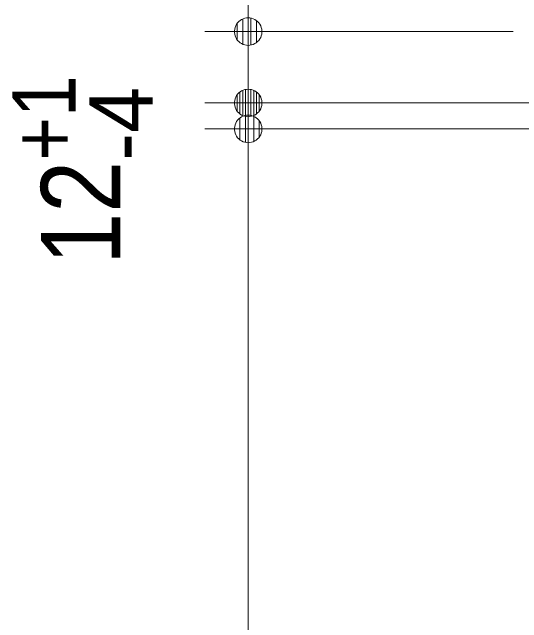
# Model space of a CAD drawing. Units: millimetres, scale not verified. Extents: x -6062 to 6062, y -3045 to 3045.
# Drawn here: x -1557.6 to -1322.1, y 226.7 to 509 of the extents above; entities that cross this region are included whole.
import ezdxf
from ezdxf.enums import TextEntityAlignment as Align

# ---------------------------------------------------------------- set-up
doc = ezdxf.new("R2010")
doc.units = ezdxf.units.MM
doc.header["$LTSCALE"] = 20
for name, color, linetype, lineweight in [('0-1_2寸法-1', 7, 'Continuous', 9), ('0-2_0', 7, 'Continuous', 9), ('0-3_2寸法-2', 7, 'Continuous', 9)]:
    doc.layers.add(name, color=color, linetype=linetype, lineweight=lineweight)
doc.styles.add('ＭＳ Ｐゴシック', font='')
doc.styles.get('ＭＳ Ｐゴシック').set_extended_font_data('MS PGothic')

# ---------------------------------------------------------------- blocks, each defined once
blk = doc.blocks.new('_Dot')
at = {"layer": '0-2_0'}
for p, q in [((7.99, 6), (-7.99, 6)), ((-10, 0), (-20, 0)), ((9.78, 2), (-9.78, 2)), ((9.16, -3.98), (-9.16, -3.98)), ((6, -7.98), (-6, -7.98))]:
    blk.add_line(p, q, dxfattribs=at)
for points in [[(10, 0), (9.92, 1.25), (9.69, 2.49), (9.3, 3.68), (8.76, 4.82), (8.09, 5.88), (7.29, 6.85), (6.37, 7.71), (5.36, 8.44), (4.26, 9.05), (3.09, 9.51), (1.87, 9.82), (0.63, 9.98), (-0.63, 9.98), (-1.87, 9.82), (-3.09, 9.51), (-4.26, 9.05), (-5.36, 8.44), (-6.37, 7.71), (-7.29, 6.85), (-8.09, 5.88), (-8.76, 4.82), (-9.3, 3.68), (-9.69, 2.49), (-9.92, 1.25), (-10, 0), (0, 0)], [(-10, 0), (-9.92, -1.25), (-9.69, -2.49), (-9.3, -3.68), (-8.76, -4.82), (-8.09, -5.88), (-7.29, -6.85), (-6.37, -7.71), (-5.36, -8.44), (-4.26, -9.05), (-3.09, -9.51), (-1.87, -9.82), (-0.63, -9.98), (0.63, -9.98), (1.87, -9.82), (3.09, -9.51), (4.26, -9.05), (5.36, -8.44), (6.37, -7.71), (7.29, -6.85), (8.09, -5.88), (8.76, -4.82), (9.3, -3.68), (9.69, -2.49), (9.92, -1.25), (10, 0), (0, 0)]]:
    blk.add_lwpolyline(points, close=True, dxfattribs=at)

msp = doc.modelspace()

# ---------------------------------------------------------------- linework, layer by layer
at = {"layer": '0-1_2寸法-1'}
for p, q in [((-1270.04, 455), (-1468.54, 455)), ((-1448.54, 442.29), (-1448.54, -1824.29))]:
    msp.add_line(p, q, dxfattribs=at)
at = {"layer": '0-3_2寸法-2'}
for p, q in [((-1326.04, 500), (-1468.54, 500)), ((-1448.54, 500), (-1448.54, 467)), ((-1448.54, 479.71), (-1448.54, 492.42)), ((-1273.04, 467), (-1468.54, 467)), ((-1273.04, 467), (-1468.54, 467)), ((-1448.54, 467), (-1448.54, 455)), ((-1270.04, 455), (-1468.54, 455)), ((-1448.54, 454.29), (-1448.54, 441.58)), ((-1448.54, 442.29), (-1448.54, 429.58))]:
    msp.add_line(p, q, dxfattribs=at)

# ---------------------------------------------------------------- block references
at = {"layer": '0-1_2寸法-1', "xscale": 0.6356201, "yscale": 0.6356201, "rotation": 90}
msp.add_blockref('_Dot', (-1448.54, 455), dxfattribs=at)
at = {"layer": '0-3_2寸法-2', "xscale": 0.6356201, "yscale": 0.6356201}
for p, rotation in [((-1448.54, 500), 270), ((-1448.54, 467), 270), ((-1448.54, 467), 90), ((-1448.54, 455), 90)]:
    msp.add_blockref('_Dot', p, dxfattribs=dict(at, rotation=rotation))

# ---------------------------------------------------------------- texts
at = {"layer": '0-3_2寸法-2', "style": 'ＭＳ Ｐゴシック', "width": 0.9}
for s, height, p in [('+1', 29.33, (-1519.51, 440.33)), ('12', 36.66, (-1496.68, 392.23))]:
    msp.add_text(s, height=height, rotation=90, dxfattribs=at).set_placement(p, align=Align.BOTTOM_LEFT)
at = {"layer": '0-3_2寸法-2', "style": 'ＭＳ Ｐゴシック'}
msp.add_text('-4', height=29.33, rotation=90, dxfattribs=at).set_placement((-1483.89, 440.33), align=Align.BOTTOM_LEFT)

doc.saveas('drawing.dxf')
